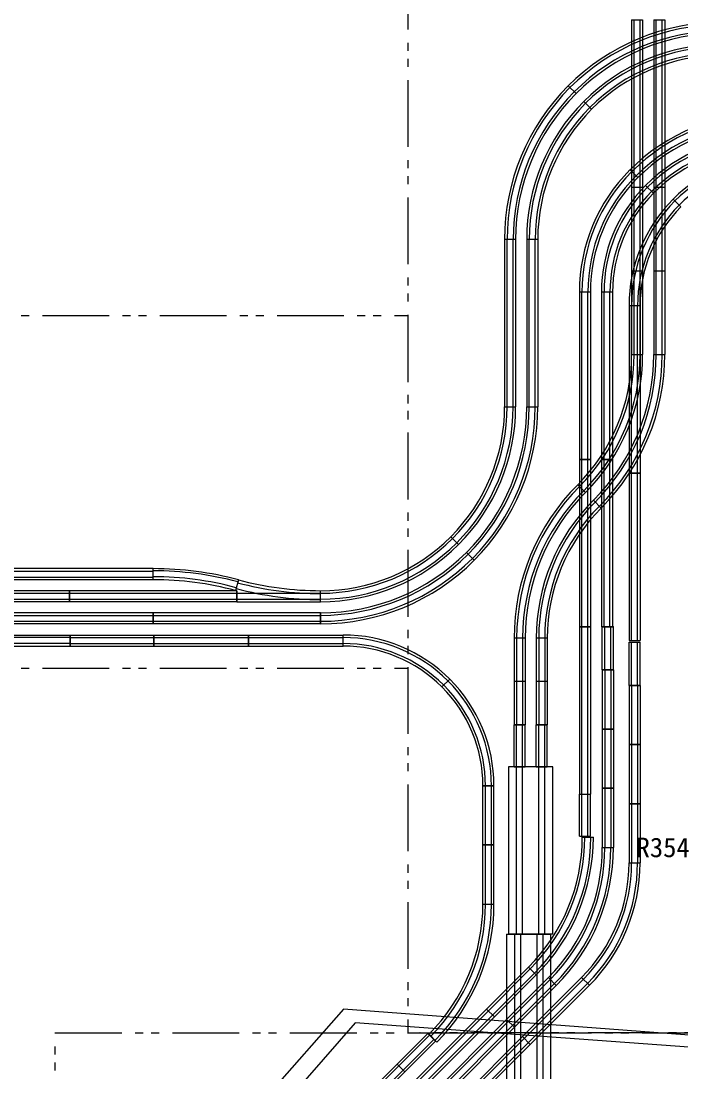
# Model space of a CAD drawing. Units: millimetres, scale not verified. Extents: x -9453 to 9743, y -8805 to 2983.
# Drawn here: x 132 to 626, y -839 to -51 of the extents above; entities that cross this region are included whole.
import ezdxf
from ezdxf.enums import TextEntityAlignment as Align

# ---------------------------------------------------------------- set-up
doc = ezdxf.new("R2010")
doc.units = ezdxf.units.MM
doc.header["$LTSCALE"] = 10
doc.linetypes.add('DOUBLE_CHAIN1', pattern=[8.8, 5, -1, 0.6, -0.6, 0.6, -1])
for name, color, linetype in [('0-0_線路', 7, 'Continuous'), ('0-7', 7, 'Continuous'), ('0-8_教室', 3, 'DOUBLE_CHAIN1')]:
    doc.layers.add(name, color=color, linetype=linetype)
doc.styles.add('ＭＳ ゴシック', font='')
doc.styles.get('ＭＳ ゴシック').set_extended_font_data('MS Gothic')

msp = doc.modelspace()

# ---------------------------------------------------------------- linework, layer by layer
at = {"layer": '0-0_線路'}
for p, q in [((589.15, -50.32), (589.15, -175.76)), ((605.73, -50.26), (605.73, -175.7)), ((547.5, -105.62), (541.63, -99.76)), ((547.5, -105.62), (541.63, -99.76)), ((547.5, -105.62), (541.63, -99.76)), ((559.22, -117.34), (553.36, -111.48)), ((593.83, -168.58), (587.97, -162.72)), ((593.83, -168.58), (587.97, -162.72)), ((589.15, -175.76), (597.44, -175.76)), ((597.44, -175.76), (597.44, -301.2)), ((605.55, -180.3), (599.69, -174.44)), ((605.55, -180.3), (599.69, -174.44)), ((605.73, -175.7), (614.01, -175.7)), ((614.01, -175.7), (614.01, -301.14)), ((626.18, -190.52), (620.32, -184.66)), ((626.18, -190.52), (620.32, -184.66)), ((626.18, -190.52), (620.32, -184.66)), ((493.97, -214.83), (493.97, -340.27)), ((502.26, -214.83), (493.97, -214.83)), ((502.26, -214.83), (502.26, -340.27)), ((510.55, -214.83), (510.55, -340.27)), ((518.84, -214.83), (510.55, -214.83)), ((518.84, -214.83), (518.84, -340.27)), ((589.15, -238.48), (597.44, -238.48)), ((605.73, -238.42), (614.01, -238.42)), ((558.3, -254.35), (550.01, -254.35)), ((550.01, -254.35), (550.01, -379.79)), ((558.3, -254.35), (550.01, -254.35)), ((558.3, -254.35), (558.3, -379.79)), ((574.87, -254.35), (566.59, -254.35)), ((566.59, -254.35), (566.59, -379.79)), ((574.87, -254.35), (566.59, -254.35)), ((574.87, -254.35), (574.87, -379.79)), ((587.22, -264.57), (587.22, -390.01)), ((595.51, -264.57), (587.22, -264.57)), ((595.51, -264.57), (587.22, -264.57)), ((595.51, -264.57), (587.22, -264.57)), ((595.51, -264.57), (587.22, -264.57)), ((595.51, -264.57), (595.51, -390.01)), ((589.15, -301.2), (597.44, -301.2)), ((589.15, -301.2), (597.44, -301.2)), ((605.73, -301.14), (614.01, -301.14)), ((605.73, -301.14), (614.01, -301.14)), ((493.97, -340.27), (502.26, -340.27)), ((493.97, -340.27), (502.26, -340.27)), ((510.55, -340.27), (518.84, -340.27)), ((510.55, -340.27), (518.84, -340.27)), ((550.01, -379.79), (558.3, -379.79)), ((550.01, -379.79), (550.01, -505.23)), ((558.3, -379.79), (550.01, -379.79)), ((558.3, -379.79), (558.3, -505.23)), ((566.59, -379.79), (574.87, -379.79)), ((566.59, -379.79), (566.59, -505.23)), ((574.87, -379.79), (566.59, -379.79)), ((574.87, -379.79), (574.87, -505.23)), ((595.51, -390.01), (587.22, -390.01)), ((587.22, -390.01), (595.51, -390.01)), ((595.51, -390.01), (595.51, -515.45)), ((554.63, -404.55), (548.77, -398.69)), ((560.49, -410.35), (566.35, -416.22)), ((566.35, -416.21), (560.49, -410.35)), ((566.35, -416.21), (560.49, -410.35)), ((453.59, -437.76), (459.45, -443.62)), ((453.59, -437.76), (459.45, -443.62)), ((465.31, -449.48), (471.17, -455.34)), ((465.31, -449.48), (471.17, -455.34)), ((230.64, -461.62), (105.2, -461.62)), ((230.64, -469.91), (230.64, -461.62)), ((230.64, -469.91), (230.64, -461.62)), ((230.64, -469.91), (105.2, -469.91)), ((294.44, -470.02), (292.3, -478.03)), ((294.44, -470.02), (292.3, -478.03)), ((167.94, -478.14), (42.5, -478.14)), ((167.94, -478.14), (167.94, -486.43)), ((293.38, -478.14), (167.94, -478.14)), ((167.94, -486.43), (167.94, -478.14)), ((292.3, -478.03), (293.38, -478.14)), ((293.38, -486.43), (293.38, -478.14)), ((167.94, -486.43), (42.5, -486.43)), ((293.38, -486.43), (167.94, -486.43)), ((230.66, -494.72), (105.22, -494.72)), ((230.66, -494.72), (230.66, -503.01)), ((356.1, -494.72), (230.66, -494.72)), ((230.66, -503.01), (230.66, -494.72)), ((356.1, -494.72), (356.1, -503.01)), ((356.1, -503.01), (356.1, -494.72)), ((230.66, -503.01), (105.22, -503.01)), ((356.1, -503.01), (230.66, -503.01)), ((550.01, -505.23), (558.3, -505.23)), ((550.01, -505.23), (550.01, -630.67)), ((558.3, -505.23), (550.01, -505.23)), ((558.3, -505.23), (558.3, -630.67)), ((566.59, -505.23), (574.87, -505.23)), ((567.23, -537.56), (567.23, -581.91)), ((575.51, -537.56), (575.51, -581.91)), ((587.22, -549.14), (587.22, -593.49)), ((595.51, -549.14), (587.22, -549.14)), ((595.51, -549.14), (595.51, -593.49)), ((501.1, -610.08), (501.1, -578.72)), ((501.1, -578.72), (509.39, -578.72)), ((503.23, -578.72), (509.39, -578.72)), ((509.39, -610.08), (509.39, -578.72)), ((517.68, -610.03), (517.68, -578.67)), ((517.68, -578.67), (525.97, -578.67)), ((519.81, -578.67), (525.97, -578.67)), ((525.97, -610.03), (525.97, -578.67)), ((567.23, -581.91), (567.23, -626.26)), ((575.51, -581.91), (567.23, -581.91)), ((567.23, -581.91), (575.51, -581.91)), ((575.51, -581.91), (575.51, -626.26)), ((587.22, -593.49), (587.22, -637.84)), ((595.51, -593.49), (587.22, -593.49)), ((587.22, -593.49), (595.51, -593.49)), ((595.51, -593.49), (595.51, -637.84)), ((530.11, -610.08), (496.96, -610.08)), ((501.1, -610.08), (509.39, -610.08)), ((501.1, -610.08), (509.39, -610.08)), ((517.68, -610.03), (525.97, -610.03)), ((517.68, -610.03), (525.97, -610.03)), ((567.23, -626.26), (567.23, -670.62)), ((575.51, -626.26), (567.23, -626.26)), ((567.23, -626.26), (575.51, -626.26)), ((575.51, -626.26), (575.51, -670.62)), ((550.01, -630.67), (558.3, -630.67)), ((550.01, -630.67), (558.3, -630.67)), ((550.01, -662.03), (550.01, -630.67)), ((558.3, -662.03), (558.3, -630.67)), ((587.22, -637.84), (587.22, -682.19)), ((595.51, -637.84), (587.22, -637.84)), ((587.22, -637.84), (595.51, -637.84)), ((595.51, -637.84), (595.51, -682.19)), ((550.01, -662.03), (558.3, -662.03)), ((552.22, -662.8), (560.51, -662.8)), ((567.23, -670.62), (575.51, -670.62)), ((567.23, -670.62), (575.51, -670.62)), ((587.22, -682.19), (595.51, -682.19)), ((587.22, -682.19), (595.51, -682.19)), ((495.43, -735.5), (528.58, -735.5)), ((530.11, -735.52), (496.96, -735.52)), ((511.84, -760.29), (480.48, -791.65)), ((517.7, -766.15), (511.84, -760.29)), ((511.84, -760.29), (517.7, -766.15)), ((517.7, -766.15), (486.34, -797.51)), ((526.84, -768.11), (495.48, -799.47)), ((507.34, -812.31), (551.69, -767.96)), ((532.71, -773.97), (526.84, -768.11)), ((526.84, -768.11), (532.71, -773.97)), ((557.55, -773.82), (551.69, -767.96)), ((551.69, -767.96), (557.55, -773.82)), ((532.71, -773.97), (501.34, -805.33)), ((391.78, -880.35), (480.48, -791.65)), ((486.34, -797.51), (480.48, -791.65)), ((480.48, -791.65), (486.34, -797.51)), ((397.64, -886.21), (486.34, -797.51)), ((406.78, -888.17), (495.48, -799.47)), ((501.34, -805.33), (495.48, -799.47)), ((495.48, -799.47), (501.34, -805.33)), ((412.64, -894.03), (501.34, -805.33)), ((418.65, -901.01), (507.34, -812.31)), ((424.51, -906.87), (513.21, -818.17)), ((513.21, -818.17), (507.34, -812.31)), ((507.34, -812.31), (513.21, -818.17))]:
    msp.add_line(p, q, dxfattribs=at)
at = {"layer": '0-0_線路', "color": 2}
for p, q in [((591.05, -175.76), (591.05, -50.32)), ((595.53, -175.76), (595.53, -50.32)), ((607.63, -175.7), (607.63, -50.26)), ((612.11, -175.7), (612.11, -50.26)), ((591.05, -301.2), (591.05, -175.76)), ((595.53, -301.2), (595.53, -175.76)), ((607.63, -301.14), (607.63, -175.7)), ((612.11, -301.14), (612.11, -175.7)), ((495.87, -340.27), (495.87, -214.83)), ((500.35, -340.27), (500.35, -214.83)), ((512.45, -340.27), (512.45, -214.83)), ((516.93, -340.27), (516.93, -214.83)), ((551.91, -379.79), (551.91, -254.35)), ((556.39, -379.79), (556.39, -254.35)), ((568.49, -379.79), (568.49, -254.35)), ((572.97, -379.79), (572.97, -254.35)), ((589.13, -390.01), (589.13, -264.57)), ((593.61, -390.01), (593.61, -264.57)), ((551.91, -505.23), (551.91, -379.79)), ((556.39, -505.23), (556.39, -379.79)), ((568.49, -505.23), (568.49, -379.79)), ((572.97, -505.23), (572.97, -379.79)), ((589.13, -515.45), (589.13, -390.01)), ((593.61, -515.45), (593.61, -390.01)), ((105.2, -463.53), (230.64, -463.53)), ((105.2, -468.01), (230.64, -468.01)), ((42.5, -480.05), (167.94, -480.05)), ((167.94, -480.05), (293.38, -480.05)), ((356.1, -480.35), (293.38, -480.35)), ((42.5, -484.53), (167.94, -484.53)), ((167.94, -484.53), (293.38, -484.53)), ((356.1, -484.83), (293.38, -484.83)), ((105.22, -496.62), (230.66, -496.62)), ((105.22, -501.1), (230.66, -501.1)), ((230.66, -496.62), (356.1, -496.62)), ((230.66, -501.1), (356.1, -501.1)), ((551.91, -630.67), (551.91, -505.23)), ((556.39, -630.67), (556.39, -505.23)), ((569.13, -537.56), (569.13, -505.08)), ((573.61, -537.56), (573.61, -505.08)), ((503.01, -513.76), (503.01, -546.24)), ((507.49, -513.76), (507.49, -546.24)), ((519.58, -513.71), (519.58, -546.19)), ((524.06, -513.71), (524.06, -546.19)), ((589.13, -549.14), (589.13, -516.66)), ((593.61, -549.14), (593.61, -516.66)), ((569.13, -537.56), (569.13, -581.91)), ((573.61, -537.56), (573.61, -581.91)), ((503.01, -546.24), (503.01, -578.72)), ((507.49, -546.24), (507.49, -578.72)), ((519.58, -546.19), (519.58, -578.67)), ((524.06, -546.19), (524.06, -578.67)), ((589.13, -549.14), (589.13, -593.49)), ((593.61, -549.14), (593.61, -593.49)), ((503.01, -610.08), (503.01, -578.72)), ((507.49, -610.08), (507.49, -578.72)), ((519.58, -610.03), (519.58, -578.67)), ((524.06, -610.03), (524.06, -578.67)), ((569.13, -581.91), (569.13, -626.26)), ((573.61, -581.91), (573.61, -626.26)), ((589.13, -593.49), (589.13, -637.84)), ((593.61, -593.49), (593.61, -637.84)), ((503.01, -735.52), (503.01, -610.08)), ((507.49, -735.52), (507.49, -610.08)), ((519.58, -735.52), (519.58, -610.08)), ((524.06, -735.52), (524.06, -610.08)), ((569.13, -626.26), (569.13, -670.62)), ((573.61, -626.26), (573.61, -670.62)), ((551.91, -662.03), (551.91, -630.67)), ((556.39, -662.03), (556.39, -630.67)), ((589.13, -637.84), (589.13, -682.19)), ((593.61, -637.84), (593.61, -682.19)), ((501.47, -735.5), (501.47, -860.94)), ((505.95, -735.5), (505.95, -860.94)), ((518.05, -735.5), (518.05, -860.94)), ((522.53, -735.5), (522.53, -860.94)), ((513.19, -761.64), (481.82, -793)), ((516.35, -764.8), (484.99, -796.17)), ((528.19, -769.45), (496.83, -800.81)), ((508.69, -813.66), (553.04, -769.31)), ((531.36, -772.62), (500, -803.98)), ((511.86, -816.83), (556.21, -772.48)), ((481.82, -793), (393.12, -881.7)), ((484.99, -796.17), (396.29, -884.87)), ((496.83, -800.81), (408.13, -889.51)), ((500, -803.98), (411.3, -892.68)), ((508.69, -813.66), (419.99, -902.36)), ((511.86, -816.83), (423.16, -905.53))]:
    msp.add_line(p, q, dxfattribs=at)
at = {"layer": '0-0_線路', "color": 3}
for p, q in [((496.96, -610.08), (496.96, -735.52)), ((530.11, -735.52), (530.11, -610.08)), ((495.43, -735.5), (495.43, -860.94)), ((528.58, -860.94), (528.58, -735.5))]:
    msp.add_line(p, q, dxfattribs=at)
at = {"layer": '0-0_線路'}
for points in [[(589.15, -50.32), (597.44, -50.32), (597.44, -175.76)], [(605.73, -50.26), (614.01, -50.26), (614.01, -175.7)], [(589.15, -175.76), (589.15, -301.2), (597.44, -301.2)], [(605.73, -175.7), (605.73, -301.14), (614.01, -301.14)], [(587.22, -390.01), (587.22, -515.45), (595.51, -515.45)], [(293.38, -478.14), (293.38, -486.43), (356.1, -486.43), (356.1, -478.14)], [(575.51, -537.56), (567.23, -537.56), (567.23, -505.08), (575.51, -505.08)], [(567.23, -537.56), (575.51, -537.56), (575.51, -505.08)], [(509.39, -513.76), (509.39, -546.24), (501.1, -546.24)], [(509.39, -513.76), (501.1, -513.76), (501.1, -546.24)], [(525.97, -513.71), (525.97, -546.19), (517.68, -546.19)], [(525.97, -513.71), (517.68, -513.71), (517.68, -546.19)], [(587.22, -549.14), (587.22, -516.66), (595.51, -516.66)], [(587.22, -549.14), (595.51, -549.14), (595.51, -516.66)], [(509.39, -546.24), (509.39, -578.72), (501.1, -578.72)], [(509.39, -546.24), (501.1, -546.24), (501.1, -578.72)], [(525.97, -546.19), (525.97, -578.67), (517.68, -578.67)], [(525.97, -546.19), (517.68, -546.19), (517.68, -578.67)], [(507.34, -812.31), (513.21, -818.17), (557.55, -773.82)]]:
    msp.add_lwpolyline(points, dxfattribs=at)
for centre, radius, start, end in [((656.71, -214.83), 162.74, 90, 135), ((656.71, -214.83), 154.45, 90, 135), ((656.71, -214.83), 146.16, 90, 135), ((656.71, -214.83), 137.87, 90, 135), ((656.71, -214.83), 162.74, 135, 180), ((656.71, -214.83), 154.45, 135, 180), ((656.71, -214.83), 146.16, 135, 180), ((656.71, -214.83), 137.87, 135, 180), ((691.32, -266.07), 146.16, 90, 135), ((691.32, -266.07), 137.87, 90, 135), ((691.32, -266.07), 129.58, 90, 134.99995), ((691.32, -266.07), 121.3, 90, 135.00002), ((700.23, -264.57), 113.01, 90, 134.99989), ((679.59, -254.35), 129.58, 135, 179.99995), ((679.59, -254.35), 121.3, 135, 180.00002), ((679.59, -254.35), 113.01, 135, 179.99989), ((679.59, -254.35), 104.72, 135, 179.99991), ((700.23, -264.57), 113.01, 135, 179.99989), ((700.23, -264.57), 104.72, 135, 179.99991), ((451.28, -301.2), 137.87, 315, 0), ((451.28, -301.2), 146.16, 315, 0), ((451.28, -301.14), 154.45, 315, 0), ((451.28, -301.14), 162.74, 315, 0), ((356.1, -340.27), 137.87, 315, 0), ((356.1, -340.27), 146.16, 315, 0), ((356.1, -340.27), 154.45, 315, 0), ((356.1, -340.27), 162.74, 315, 0), ((663.84, -513.76), 162.74, 135, 180), ((663.84, -513.76), 154.45, 135, 180), ((663.84, -513.71), 146.16, 135, 180), ((663.84, -513.71), 137.87, 135, 180), ((356.1, -340.27), 137.87, 270, 315), ((356.1, -340.27), 146.16, 270, 315), ((356.1, -340.27), 154.45, 270, 315), ((356.1, -340.27), 162.74, 270, 315), ((230.64, -708.14), 246.51, 75, 90.00005), ((230.64, -708.14), 238.22, 75, 89.99998), ((356.1, -239.92), 238.22, 255.00002, 270), ((414.35, -662.8), 137.87, 315, 0), ((414.35, -662.8), 146.16, 315, 0), ((429.35, -670.62), 137.87, 315, 0), ((429.35, -670.62), 146.16, 315, 0), ((465.93, -682.19), 121.3, 315, 0.00002), ((465.93, -682.19), 129.58, 315, 359.99995)]:
    msp.add_arc(centre, radius, start, end, dxfattribs=at)
at = {"layer": '0-0_線路', "color": 2}
for centre, radius, start, end in [((656.71, -214.83), 160.83, 90, 135), ((656.71, -214.83), 156.35, 90, 135), ((656.71, -214.83), 144.26, 90, 134.99998), ((656.71, -214.83), 139.78, 90, 135.00002), ((656.71, -214.83), 160.83, 135, 180), ((656.71, -214.83), 156.35, 135, 180), ((656.71, -214.83), 144.26, 135, 179.99998), ((656.71, -214.83), 139.78, 135, 180.00002), ((691.32, -266.07), 144.26, 90, 134.99998), ((691.32, -266.07), 139.78, 90, 135.00002), ((691.32, -266.07), 127.68, 90, 134.99995), ((691.32, -266.07), 123.2, 90, 135), ((700.23, -264.57), 111.1, 90, 134.99991), ((679.59, -254.35), 127.68, 135, 179.99995), ((700.23, -264.57), 106.62, 90, 134.99988), ((679.59, -254.35), 123.2, 135, 180), ((679.59, -254.35), 111.1, 135, 179.99991), ((679.59, -254.35), 106.62, 135, 179.99988), ((700.23, -264.57), 111.1, 135, 179.99991), ((700.23, -264.57), 106.62, 135, 179.99988), ((451.28, -301.2), 139.78, 314.99998, 0), ((451.28, -301.2), 144.26, 315, 0), ((451.28, -301.14), 156.35, 315, 0), ((451.28, -301.14), 160.83, 315, 0), ((356.1, -340.27), 139.78, 314.99998, 0), ((356.1, -340.27), 144.26, 315, 0), ((356.1, -340.27), 156.35, 315, 0), ((356.1, -340.27), 160.83, 315, 0), ((663.84, -513.76), 160.83, 135, 180), ((663.84, -513.76), 156.35, 135, 180), ((663.84, -513.71), 144.26, 135, 179.99998), ((663.84, -513.71), 139.78, 135, 180.00002), ((356.1, -340.27), 139.78, 269.99998, 315), ((356.1, -340.27), 144.26, 270, 315), ((356.1, -340.27), 156.35, 270, 315), ((356.1, -340.27), 160.83, 270, 315), ((230.64, -708.14), 244.91, 75, 90), ((230.64, -708.14), 240.44, 75, 90), ((356.1, -239.92), 240.44, 255, 270), ((356.1, -239.92), 244.91, 255, 270), ((414.35, -662.8), 139.78, 315, 0.00002), ((414.35, -662.8), 144.26, 315, 359.99998), ((429.35, -670.62), 139.78, 315, 0.00002), ((429.35, -670.62), 144.26, 315, 359.99998), ((465.93, -682.19), 123.2, 315, 0), ((465.93, -682.19), 127.68, 315, 359.99995)]:
    msp.add_arc(centre, radius, start, end, dxfattribs=at)
at = {"layer": '0-7'}
for p, q in [((42.82, -511.35), (168.26, -511.35)), ((168.26, -519.64), (168.26, -511.35)), ((168.26, -511.35), (168.26, -519.64)), ((168.26, -511.35), (230.98, -511.35)), ((168.26, -511.35), (168.26, -519.64)), ((230.98, -519.64), (230.98, -511.35)), ((230.98, -511.35), (301.98, -511.35)), ((230.98, -511.35), (230.98, -519.64)), ((301.98, -519.64), (301.98, -511.35)), ((301.98, -511.35), (372.99, -511.35)), ((301.98, -511.35), (301.98, -519.64)), ((372.99, -519.64), (372.99, -511.35)), ((372.99, -519.64), (372.99, -511.35)), ((42.82, -519.64), (168.26, -519.64)), ((168.26, -519.64), (230.98, -519.64)), ((230.98, -519.64), (301.98, -519.64)), ((301.98, -519.64), (372.99, -519.64)), ((447.04, -550.31), (452.9, -544.45)), ((447.04, -550.31), (452.9, -544.45)), ((477.71, -624.36), (486, -624.36)), ((477.71, -668.71), (477.71, -624.36)), ((486, -624.36), (477.71, -624.36)), ((486, -668.71), (486, -624.36)), ((477.71, -668.71), (486, -668.71)), ((477.71, -713.07), (477.71, -668.71)), ((486, -668.71), (477.71, -668.71)), ((486, -713.07), (486, -668.71)), ((477.71, -713.07), (486, -713.07)), ((477.71, -713.07), (486, -713.07)), ((437.33, -810.56), (443.19, -816.42))]:
    msp.add_line(p, q, dxfattribs=at)
at = {"layer": '0-7', "color": 2}
for p, q in [((168.26, -513.26), (42.82, -513.26)), ((168.26, -517.74), (42.82, -517.74)), ((168.26, -513.26), (230.98, -513.26)), ((168.26, -517.74), (230.98, -517.74)), ((230.98, -513.26), (301.98, -513.26)), ((230.98, -517.74), (301.98, -517.74)), ((301.98, -513.26), (372.99, -513.26)), ((301.98, -517.74), (372.99, -517.74)), ((479.62, -668.71), (479.62, -624.36)), ((484.1, -668.71), (484.1, -624.36)), ((479.62, -713.07), (479.62, -668.71)), ((484.1, -713.07), (484.1, -668.71)), ((414.74, -834.22), (437.71, -811.25)), ((417.91, -837.39), (440.88, -814.42)), ((391.78, -857.19), (414.74, -834.22)), ((394.94, -860.35), (417.91, -837.39))]:
    msp.add_line(p, q, dxfattribs=at)
at = {"layer": '0-7', "color": 5}
msp.add_line((373.33, -791.66), (267.06, -911.88), dxfattribs=at)
for points in [[(843.73, -814.31), (695.65, -816.05), (373.33, -791.66)], [(693.9, -824.76), (382.05, -802.12), (272.29, -927.56)]]:
    msp.add_lwpolyline(points, dxfattribs=at)
at = {"layer": '0-7'}
for points in [[(413.4, -832.87), (436.36, -809.91), (442.22, -815.77)], [(413.4, -832.87), (419.26, -838.73), (442.22, -815.77)], [(390.43, -855.84), (413.4, -832.87), (419.26, -838.73)], [(390.43, -855.84), (396.29, -861.7), (419.26, -838.73)]]:
    msp.add_lwpolyline(points, dxfattribs=at)
for centre, radius, start, end in [((372.99, -624.36), 113.01, 45.00011, 90), ((372.99, -624.36), 104.72, 45.00009, 90), ((372.99, -624.36), 104.72, 0.00009, 45), ((372.99, -624.36), 113.01, 0.00011, 45), ((339.84, -713.07), 137.87, 315, 0), ((339.84, -713.07), 146.16, 315, 0)]:
    msp.add_arc(centre, radius, start, end, dxfattribs=at)
at = {"layer": '0-7', "color": 2}
for centre, radius, start, end in [((372.99, -624.36), 111.1, 45.00009, 90), ((372.99, -624.36), 106.62, 45.00012, 90), ((372.99, -624.36), 106.62, 0.00012, 45), ((372.99, -624.36), 111.1, 0.00009, 45), ((339.84, -713.07), 139.78, 314.99998, 0), ((339.84, -713.07), 144.26, 315, 0)]:
    msp.add_arc(centre, radius, start, end, dxfattribs=at)
at = {"layer": '0-8_教室'}
for p, q in [((421.44, -7.47), (421.44, -809.39)), ((-380.48, -271.79), (421.44, -271.79)), ((-380.48, -536.11), (421.44, -536.11)), ((157.12, -1073.71), (157.12, -809.39)), ((157.12, -809.39), (959.03, -809.39))]:
    msp.add_line(p, q, dxfattribs=at)
for points in [[(694.72, -7.47), (694.72, -809.39), (430.4, -809.39)], [(-380.48, -271.79), (421.44, -271.79), (421.44, -536.11)]]:
    msp.add_lwpolyline(points, dxfattribs=at)

# ---------------------------------------------------------------- texts
at = {"layer": '0-0_線路', "color": 4, "style": 'ＭＳ ゴシック'}
msp.add_text('R354', height=14.66, dxfattribs=at).set_placement((592.88, -682.27), align=Align.BOTTOM_LEFT)

doc.saveas('drawing.dxf')
